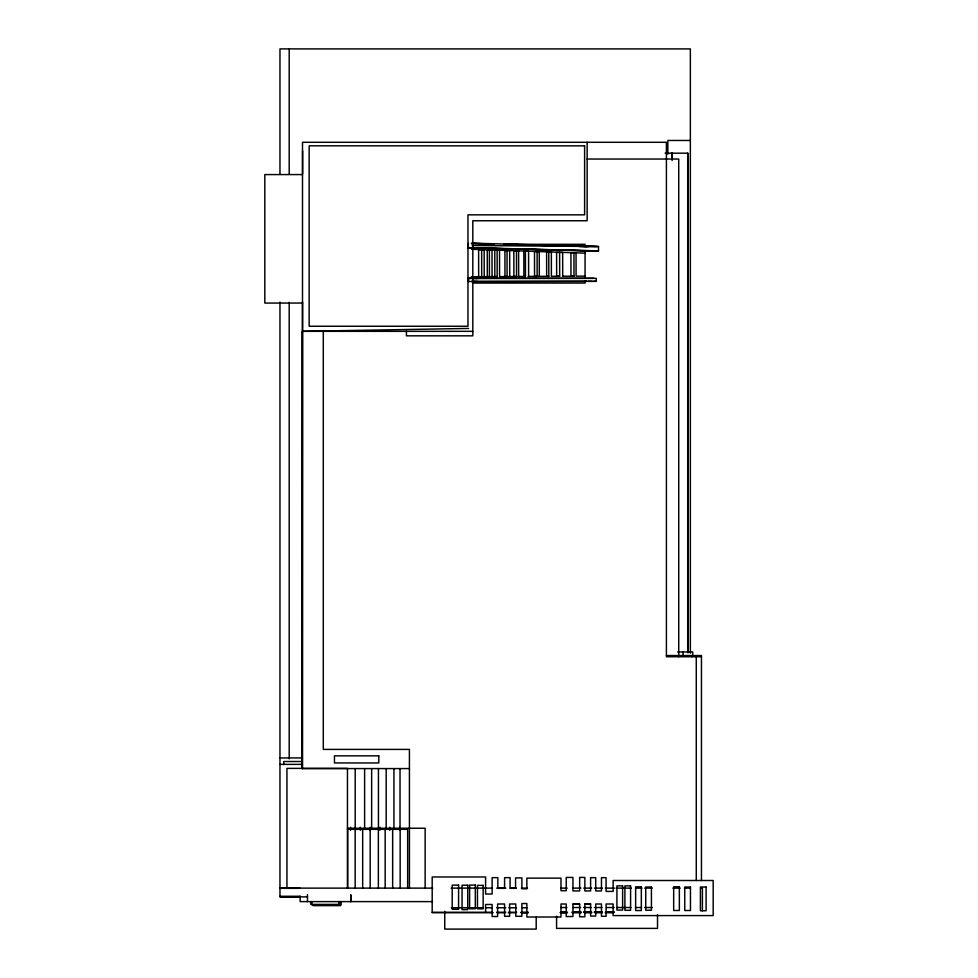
<?xml version="1.0" encoding="UTF-8"?>
<svg xmlns="http://www.w3.org/2000/svg" width="978" height="978" viewBox="0 0 978 978"><rect width="100%" height="100%" fill="white"/><g stroke="black" fill="none" stroke-linecap="round" stroke-linejoin="round"><path stroke-width="1.47" d="M409.427 768.574L302.275 768.574L302.508 331.689M302.508 330.967L302.532 301.994M302.593 173.876L302.605 151.003M468.315 247.789L468.364 243.375M472.398 246.15L472.435 243.143M302.508 331.334L468.584 328.437M481.653 249.757L481.702 276.701L478.67 276.701L478.621 249.757L484.159 249.745L484.22 276.688M487.264 250.001L489.379 250.013L489.428 276.664L487.313 276.652L487.264 250.001L492.007 249.989L492.056 276.64M497.117 250.258L497.179 276.615L494.831 276.615L494.77 250.246L499.526 250.246L499.575 276.603L507.093 276.566L507.032 250.564L504.917 250.564L504.966 276.554L507.093 276.566M507.032 250.564L509.66 250.551L509.721 276.542M518.597 250.906L516.482 250.906L516.531 276.505L513.902 276.505L513.841 250.918L518.597 250.906L518.646 276.493M525.406 251.248L525.455 276.456L523.89 276.456L523.829 251.236L528.585 251.224L528.633 276.444M537.105 251.615L537.154 276.395L534.55 276.395L534.501 251.615L539.257 251.603L539.306 276.383M548.768 251.908L548.817 276.334L546.653 276.322L546.604 251.908L551.347 251.896L551.396 276.309L559.673 276.273L559.624 252.434L562.656 252.422L562.705 276.248M573.952 252.715L574 276.187L570.969 276.187L570.92 252.715L576.042 252.715L576.091 276.175L585.064 276.126M471.274 276.737L481.702 276.701M483.108 276.676L489.428 276.664M490.785 276.64L497.179 276.615M508.45 276.542L516.531 276.505M517.998 276.481L525.455 276.456M528.096 276.432L537.154 276.395M538.511 276.371L548.817 276.334M562.497 276.236L574 276.187M472.117 278.339L479.721 278.327M593.756 278.327L468.12 278.498L468.12 281.493L596.238 281.322L596.238 278.327L471.445 278.327M471.653 281.481L586.653 281.322L585.064 281.322L585.064 283.058L472.814 283.058M521.176 912.657L527.802 912.645M690.358 140.465L667.84 140.465L667.84 154.206M665.126 153.179L687.986 153.179L687.986 652.925M587.142 159.035L678.732 159.035L678.732 656.739M302.508 174.573L264.818 174.573L264.818 303.058L302.508 303.058M504.672 244.304L585.064 244.304L585.064 246.517L598.499 246.517L598.499 250.93L472.814 247.96L472.851 245.527L598.499 246.517M469.22 247.96L486.249 247.96M467.973 248.094L472.814 248.094M559.624 252.434L556.592 252.434L556.641 276.273L559.673 276.273M467.973 278.07L472.814 278.07M477.24 278.486L474.416 278.327M588.145 281.322L592.24 281.322M593.756 281.322L596.238 281.322M471.726 281.481L477.24 281.481M472.814 331.334L302.275 331.334L302.275 768.574M677.607 651.971L692.717 651.971L692.717 656.458M666.409 655.553L701.458 655.553L701.458 880.518M701.458 656.739L666.409 656.739L666.409 142.299L302.508 142.299L302.508 768.574M279.965 757.938L302.434 757.938M302.019 761.507L283.779 761.507L283.779 764.564M279.965 764.368L302.459 764.368M347.459 828.244L425.137 828.244L425.137 888.122M347.459 829.332L407.655 829.332L407.655 888.122M279.965 888.122L432.765 888.122M451.102 888.122L492.509 888.122M496.738 888.122L505.822 888.122M510.357 888.122L516.421 888.122M521.372 888.122L527.484 888.122M560.846 888.122L567.203 888.122M573.035 888.122L580.956 888.122M583.695 888.122L591.641 888.122M594.355 888.122L602.46 888.122M605.394 888.122L614.331 888.122M616.091 888.122L631.36 888.122M635.468 888.122L642.057 888.122M644.6 888.122L652.216 888.122M672.864 888.122L680.187 888.122M684.38 888.122L690.419 888.122M701.458 888.122L702.4 888.122L702.4 910.799M279.965 888.33L300.209 888.33M279.965 896.386L300.112 896.386M279.965 896.618L300.112 896.618M307.471 896.863L279.965 896.863L279.965 302.092M432.557 901.606L300.112 901.606L300.112 896.154M584.856 904.002L590.602 904.002M572.949 904.21L579.648 904.21M338.718 904.687L311.456 904.687L311.456 901.606M313.082 905.151L340.344 905.151L340.344 901.606M313.217 905.628L340.478 905.628L340.478 901.606M560.846 907.523L566.947 907.523M573.035 907.523L580.651 907.523M583.695 907.523L591.311 907.523M594.355 907.523L601.971 907.523M606.531 907.523L614.147 907.523M617.191 907.523L630.896 907.523M635.468 907.523L641.556 907.523M644.6 907.523L652.216 907.523M451.31 907.767L483.108 907.767M486.139 907.767L492.191 907.767M496.738 907.767L505.822 907.767M508.841 907.767L516.421 907.767M522.472 907.767L527.008 907.767M560.761 912.034L566.947 912.034M572.228 912.034L581.03 912.034M583.695 912.034L591.556 912.034M594.355 912.034L602.069 912.034M606.531 912.034L614.147 912.034M432.19 912.266L492.509 912.266M496.738 912.266L505.822 912.266M508.523 912.266L516.604 912.266M521.078 912.266L528.364 912.266M560.431 912.266L566.947 912.266M572.228 912.266L581.03 912.266M583.695 912.266L591.556 912.266M594.355 912.266L602.387 912.266M605.358 912.266L614.257 912.266M493.132 912.743L432.19 912.743L432.19 876.973L485.589 876.973L485.589 894.014L492.117 894.014L492.117 877.657L497.851 877.657L497.851 888.33L504.575 888.33L504.575 877.657L510.076 877.657L510.076 888.33L515.565 888.33L515.565 877.889L521.885 877.889L521.885 888.794L526.873 888.794L526.873 878.134L560.993 878.134L560.993 890.689L566.238 890.689L566.238 877.425L572.949 877.425L572.949 890.934L579.648 890.934L579.648 877.425L584.856 877.425L584.856 890.934L590.602 890.934L590.602 877.657L595.724 877.657L595.724 890.934L601.47 890.934L601.47 877.657L606.091 877.657L606.091 891.41L613.12 891.41L613.12 880.506L713.182 880.506L713.182 915.591L613.12 915.591L613.12 904.002L606.091 904.002L606.091 916.3L601.47 916.3L601.47 904.002L595.724 904.002L595.724 916.056L590.602 916.056L590.602 903.868L584.856 903.868L584.856 916.777L579.648 916.777L579.648 904.002L572.949 904.002L572.949 916.533L566.238 916.533L566.238 904.002L560.993 904.002L560.993 917.009L526.873 917.009L526.873 903.525L521.885 903.525L521.885 916.3L515.797 916.3L515.797 904.002L509.611 904.002L509.611 916.3L504.575 916.3L504.575 904.002L497.606 904.002L497.606 916.533L492.117 916.533L492.117 904.479L485.589 904.479L485.589 912.266M497.056 912.743L505.32 912.743M508.364 912.743L515.981 912.743M521.225 912.743L528.169 912.743M560.174 912.743L566.91 912.743M572.362 912.743L581.14 912.743M584.172 912.743L591.751 912.743M594.783 912.743L602.362 912.743M605.394 912.743L613.646 912.743M489.379 249.989L492.007 249.989M513.841 250.918L516.482 250.918M561.213 912.633L567.472 912.657M578.988 246.456L585.064 246.517M472.35 243.192L596.507 246.432M471.592 243.412L494.428 244.023M503.572 244.256L530.968 244.989M541.629 245.27L567.509 245.955M578.169 246.236L588.878 246.517M471.408 243.449L492.716 244.023M504.905 244.341L529.257 244.989M541.445 245.307L565.797 245.955M577.986 246.273L587.155 246.517M482.619 247.96L598.499 250.93M474.88 247.96L588.829 250.93M471.494 249.231L585.064 253.143M696.275 656.739L696.275 880.506M691.972 655.553L691.972 656.739M690.358 653.145L690.358 48.9L279.965 48.9L279.965 174.096M687.705 153.179L687.705 651.971M683.06 651.971L683.06 656.458M672.155 153.179L672.155 160.539M671.886 153.179L671.886 159.28M657.522 914.736L657.522 928.391L556.58 928.391L556.58 916.252M587.142 142.299L587.142 220.759L472.814 220.759L472.814 335.833L406.42 335.833L406.42 331.334M585.064 250.93L585.064 278.327M536.201 917.266L536.201 929.1L444.745 929.1L444.745 911.349M468.535 278.327L468.535 281.481M409.427 888.122L409.427 749.405L323.29 749.405L323.29 331.334M400.161 829.332L400.161 888.122M400.026 768.574L400.026 828.244M399.55 827.254L399.55 830.224M393.938 768.574L393.938 828.244M392.655 829.332L392.655 888.122M389.733 827.254L389.733 830.224M386.188 768.574L386.188 828.244M385.161 829.332L385.161 888.122M379.929 827.254L379.929 830.224M378.437 768.574L378.437 828.244M378.376 829.332L378.376 888.122M371.64 768.574L371.64 828.244M370.173 829.332L370.173 888.122M370.124 827.254L370.124 830.224M364.611 768.574L364.611 828.244M362.667 829.332L362.667 888.122M360.307 827.254L360.307 830.224M355.197 768.574L355.197 828.244M355.173 829.332L355.173 888.122M350.796 901.606L350.796 894.723L350.686 901.606M350.503 827.254L350.503 830.224M347.679 829.332L347.679 888.122M347.459 888.122L347.459 768.378L286.945 768.378L286.945 888.122M340.809 901.606L340.809 904.919M338.938 901.606L338.938 904.442L311.676 904.442L311.676 901.606M310.649 901.606L310.649 903.965M307.471 894.601L307.471 901.606M289.195 48.9L289.195 174.096M289.195 302.349L289.195 758.867M584.612 145.856L309.146 145.82L309.146 326.236L467.973 326.236L467.973 214.842L584.612 214.842L584.612 145.856M378.792 755.847L334.452 755.847L334.452 762.95L378.792 762.95L378.792 755.847M458.584 885.139L452.191 885.139L452.191 909.32L458.584 909.32L458.584 885.139M475.308 885.078L469.611 885.078L469.611 908.794L475.308 908.794L475.308 885.078M467.741 885.212L462.056 885.212L462.056 909.638L467.741 909.638L467.741 885.212M483.144 885.371L477.46 885.371L477.46 908.831L483.144 908.831L483.144 885.371M622.619 885.872L616.922 885.872L616.922 910.053L622.619 910.053L622.619 885.872M630.59 885.885L624.893 885.885L624.893 910.31L630.59 910.31L630.59 885.885M679.355 886.777L673.671 886.777L673.671 910.481L679.355 910.481L679.355 886.777M641.323 886.826L635.639 886.826L635.639 910.53L641.323 910.53L641.323 886.826M651.421 887.009L645.725 887.009L645.725 910.237L651.421 910.237L651.421 887.009M690.456 887.034L684.759 887.034L684.759 910.506L690.456 910.506L690.456 887.034M706.104 887.034L700.407 887.034L700.407 910.75L706.104 910.75L706.104 887.034"/></g></svg>
